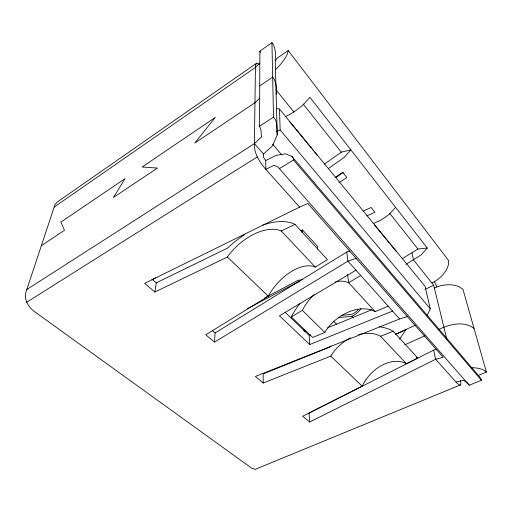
<?xml version="1.0" encoding="UTF-8"?>
<svg xmlns="http://www.w3.org/2000/svg" width="512" height="512" viewBox="0 0 512 512"><rect width="100%" height="100%" fill="white"/><g stroke="black" fill="none" stroke-linecap="round" stroke-linejoin="round"><path stroke-width="0.77" d="M26.829 289.491L254.394 143.635L261.446 137.069L260.973 129.997L259.514 126.246L259.885 51.123L271.936 42.643L273.446 44.768L274.662 48.314A29.325 27.475 7.7 0 1 275.181 59.283L277.235 134.97L272.57 145.766L263.533 154.016L263.603 157.53L265.747 160.499L265.798 169.293L274.144 165.254L277.926 166.95L469.242 385.248L481.395 380.275L480.8 378.445L479.091 376.275L291.987 156.474L285.542 153.837L276.301 155.302L265.747 160.499M275.738 60.838L276.634 58.515L288.211 50.528L287.322 54.106A28.128 10.413 -41.4 0 1 275.475 69.696M356.122 258.387L347.923 261.152L214.515 342.118L215.085 332.96L212.704 330.931M379.354 326.79A54.554 39.674 -39.9 0 1 393.197 331.238L417.805 358.029L406.477 363.757A34.618 24.666 -50.9 0 0 362.163 386.17L302.688 416.25L309.594 422.054L435.635 359.258L443.174 357.28L307.84 203.533L299.61 207.11L144.627 283.373L154.912 292.013L156.294 282.848L227.866 247.91A62.592 35.514 -41.1 0 1 244.659 234.618M259.296 64.205L256.698 63.149L57.53 201.856L54.995 204.621L25.773 292.678C24.186 299.91 28.205 306.554 33.645 310.982L251.763 468.218L255.168 469.357L460.493 384.922L460.883 383.853L460.486 380.416M427.008 315.891L430.253 308.8L425.056 286.266L279.469 108.998L276.435 108.518M256.698 63.149L255.475 65.158L254.355 146.656C255.162 154.752 259.61 161.747 264.589 167.936L299.61 207.11M399.437 339.251L406.022 329.619L395.923 334.272M285.542 116.627L293.933 112.019L302.675 105.293L309.946 97.325L427.302 248.032L421.28 254.829L405.946 264.352M395.584 207.302L389.229 214.419L381.19 219.974L373.197 223.622M259.878 62.918L255.45 67.392L54.176 207.085M259.866 97.971L254.957 102.746L194.771 143.04L215.36 117.37L142.144 167.014L157.402 168.058L113.478 197.459L125.037 178.611L60.858 222.131L64.467 230.266L41.344 245.747M328.416 168.589L344.058 157.466L350.886 149.901L341.28 152.154L324.282 164.211M259.712 85.914L272.666 77.114L274.285 79.315L275.584 82.995A31.475 28.467 5.2 0 1 276.134 94.355M335.469 177.222L342.682 172.333L346.842 177.478L339.078 182.694M335.654 177.658L343.328 172.461M402.317 258.662L417.952 249.03L427.302 248.032M259.514 126.246L273.51 117.139L271.936 42.643M26.694 302.246L257.312 156.89M263.066 224.979A62.918 35.654 -41.1 0 1 295.002 224.339L327.418 259.635L315.322 267.11A39.61 22.144 -50 0 0 268.269 296.192L205.805 334.803L214.515 342.118M279.162 168.762L293.498 159.974L293.299 158.24L291.987 156.474M215.085 332.96L346.778 252.038L349.728 251.002M388.224 306.234L375.181 311.629A36.307 25.178 -38.6 0 0 324.819 332.442L312.672 337.466L291.302 316.954L302.355 310.349A37.632 22.483 -49.7 0 1 313.958 294.643M407.366 316.602L399.61 318.963L360.736 275.482L348.627 282.72A37.632 22.483 -49.7 0 0 335.187 281.926M355.987 270.176L279.443 315.821L309.773 344.531L392.544 311.059M152.058 279.814L155.494 277.798M300.851 230.886L302.528 229.946L317.632 246.445A15.744 8.838 -43.2 0 1 317.19 249.126M264.627 297.958L297.856 280.397L302.554 279.635M247.206 308.755L297.939 281.997L299.475 281.779M436.544 349.344L433.606 350.138L309.088 413.075L309.594 422.054M303.245 330.15L304.685 329.44M304.211 331.322L305.645 330.618M154.912 292.013L227.398 257.018A41.632 23.302 -40.8 0 1 281.254 230.989L295.002 224.339M425.037 289.389L433.69 285.229L413.523 259.968L411.974 253.018M363.36 211.046L371.072 207.456L374.899 212.192L366.976 215.859M395.712 334.227L415.302 325.203M404.634 344.902L424.998 335.706M438.816 329.466C449.338 324.237 464.083 320.544 474.054 328.499M478.387 375.411L486.4 372.102L462.989 289.453L459.898 287.085A22.56 15.091 -12.5 0 0 434.413 288.115M284.992 312.179L309.203 335.379L310.675 334.778M327.603 327.84L371.77 309.747M399.61 318.963L255.36 376.454L263.174 383.027L330.797 356.109A36.166 26.016 -39.5 0 1 350.515 337.818M358.47 334.682A36.166 26.016 -39.5 0 1 380.557 336.275L393.197 331.238M276.422 131.405L280.16 130.003L430.253 308.8M460.493 384.922L459.706 385.203L457.165 383.341L435.635 359.258L433.606 350.138M456.013 382.074L463.411 380.269L467.59 383.059L469.242 385.248M341.338 315.462L352.16 314.214A11.84 7.59 -42.7 0 0 358.515 309.274M338.554 317.568L351.968 316.301A14.682 9.408 -42.7 0 0 361.069 308.544M471.251 367.712C476.371 367.725 482.573 368.384 486.4 372.102M152.122 279.29L156.294 282.848M330.797 356.109L362.163 386.17M227.398 257.018L268.269 296.192M302.355 310.349L324.819 332.442M333.376 321.062L336.64 324.358M351.968 316.301L353.05 317.427M281.254 230.989L315.322 267.11M380.557 336.275L406.477 363.757M375.181 311.629L348.627 282.72L347.597 274.336M360.736 275.482L347.923 261.152L346.778 252.038M254.394 143.635L263.533 154.016M272.506 144.102L281.888 154.995M293.498 159.974L481.395 380.275M289.67 121.677L311.283 147.981M312.288 149.21L313.798 151.04M314.803 152.262L317.312 155.322M374.688 225.171L389.088 242.694M390.08 243.904L396.538 251.763M275.93 89.754L293.933 112.019M303.238 104.102L341.28 152.154M389.536 213.126L417.952 249.03M273.51 117.139L275.258 119.418L276.659 123.226L277.235 134.97M288.211 50.528L448.563 260.461L448.538 264.16A22.227 14.515 -36.4 0 1 432.026 282.861M434.253 281.478L436.858 286.675M259.885 51.123L260.384 52.525M433.69 285.229L446.886 339.411M309.203 335.379L309.773 344.531M279.469 108.998L280.16 130.003M263.174 383.027L263.162 373.933L329.99 346.97A54.266 39.501 -39.9 0 1 331.117 345.882M416.429 357.338A51.936 37.408 -51.4 0 1 417.805 358.029M291.302 316.954A56.774 34.342 -50 0 1 299.834 303.507M302.528 229.946A16.07 8.621 -43.4 0 1 302.022 232.634"/></g></svg>
